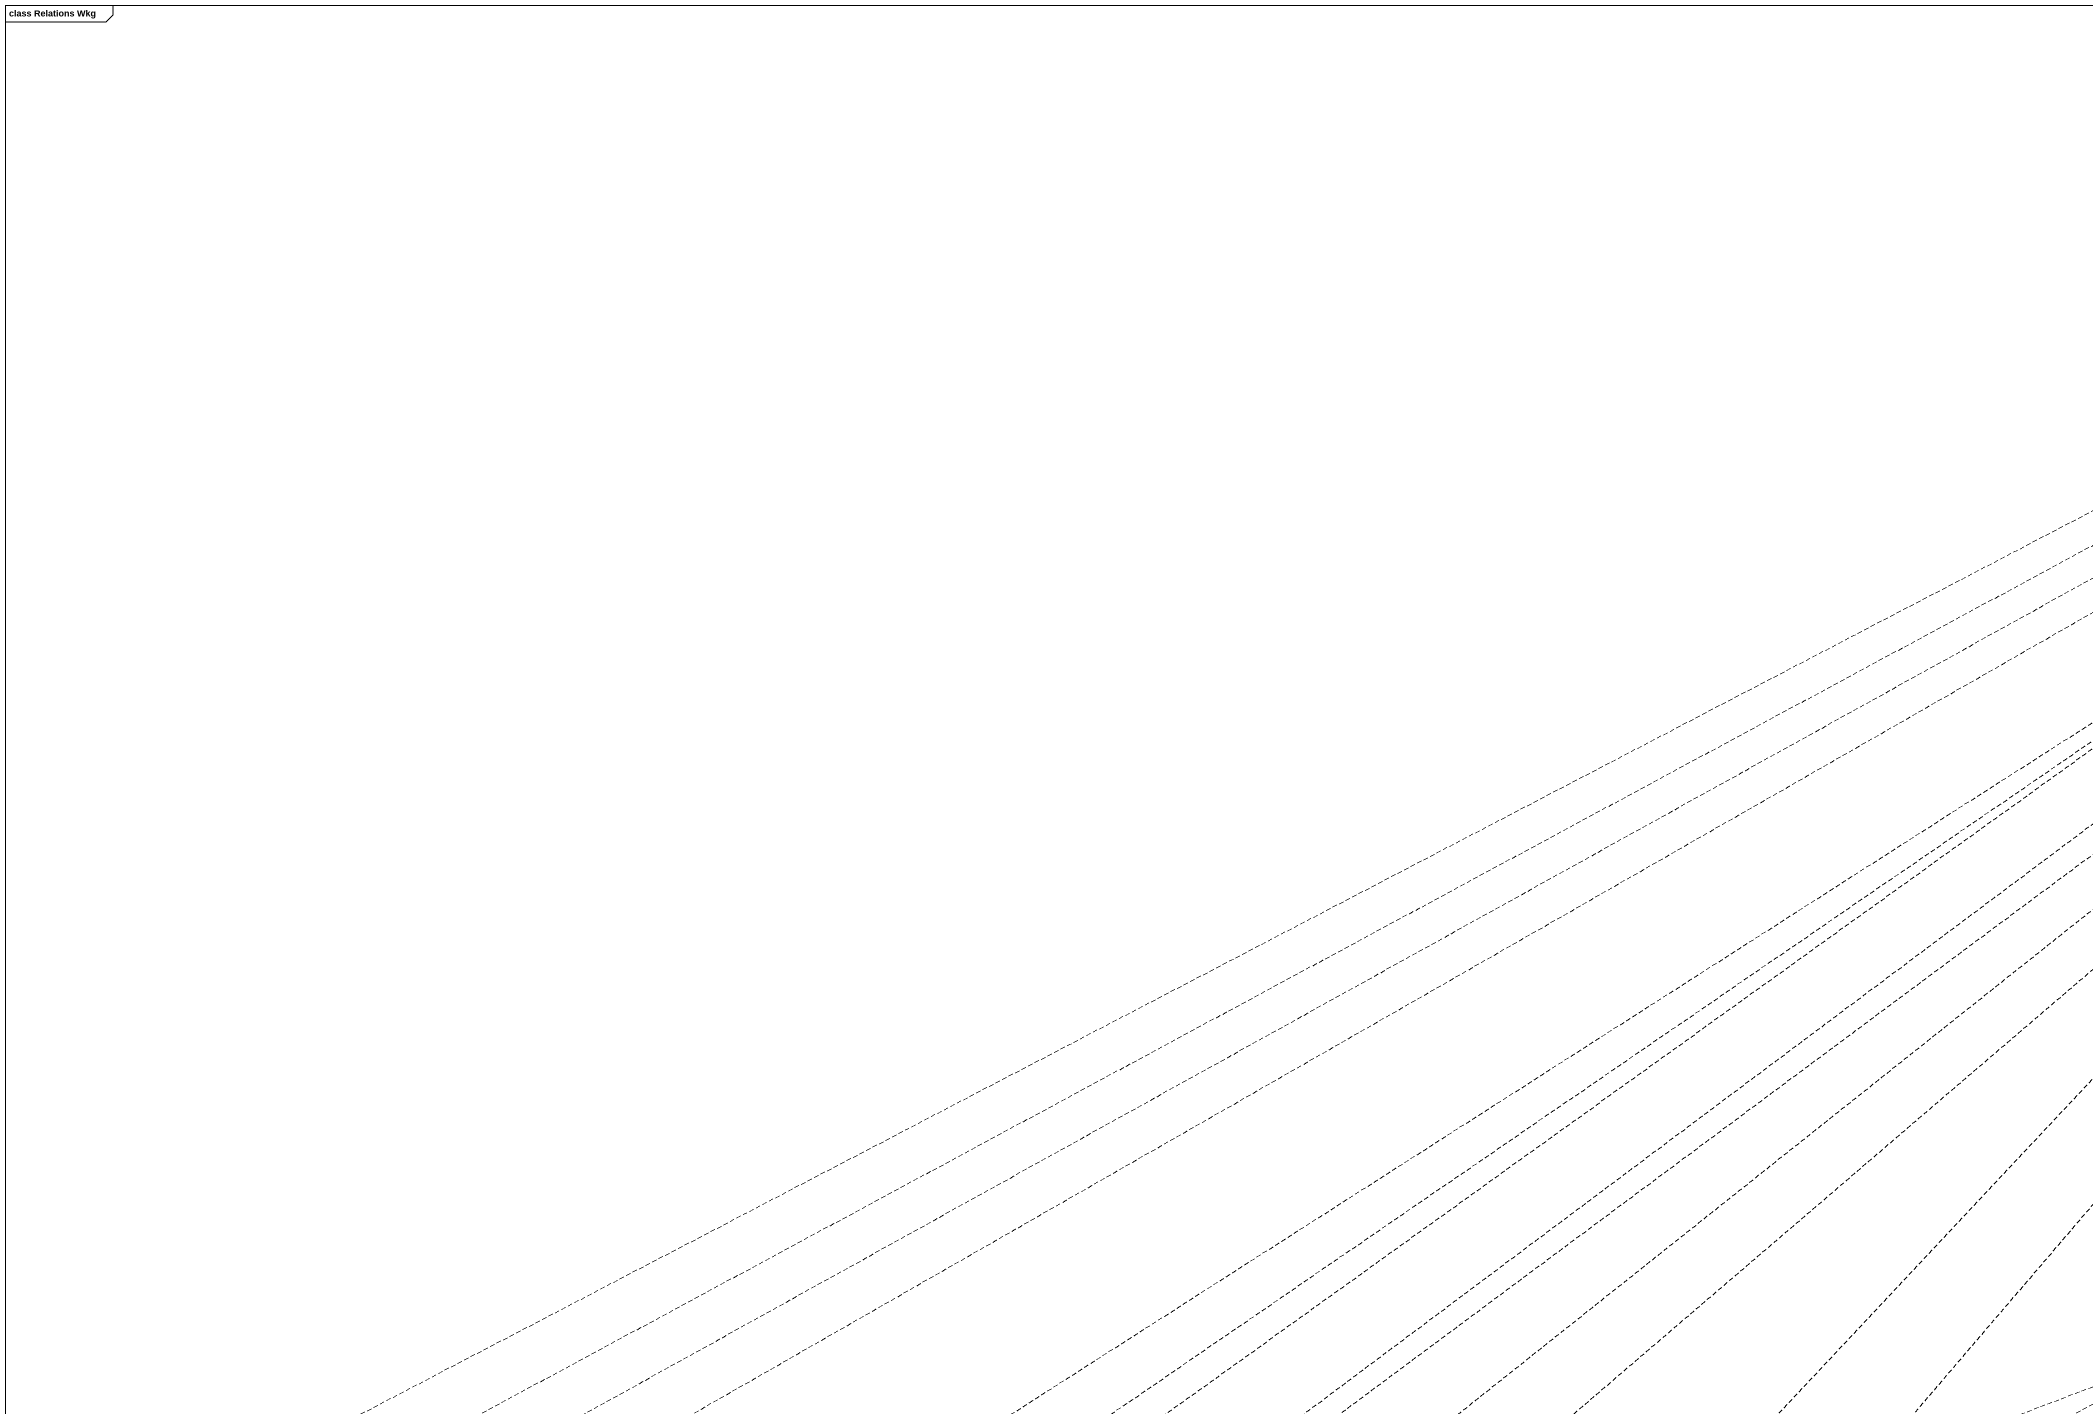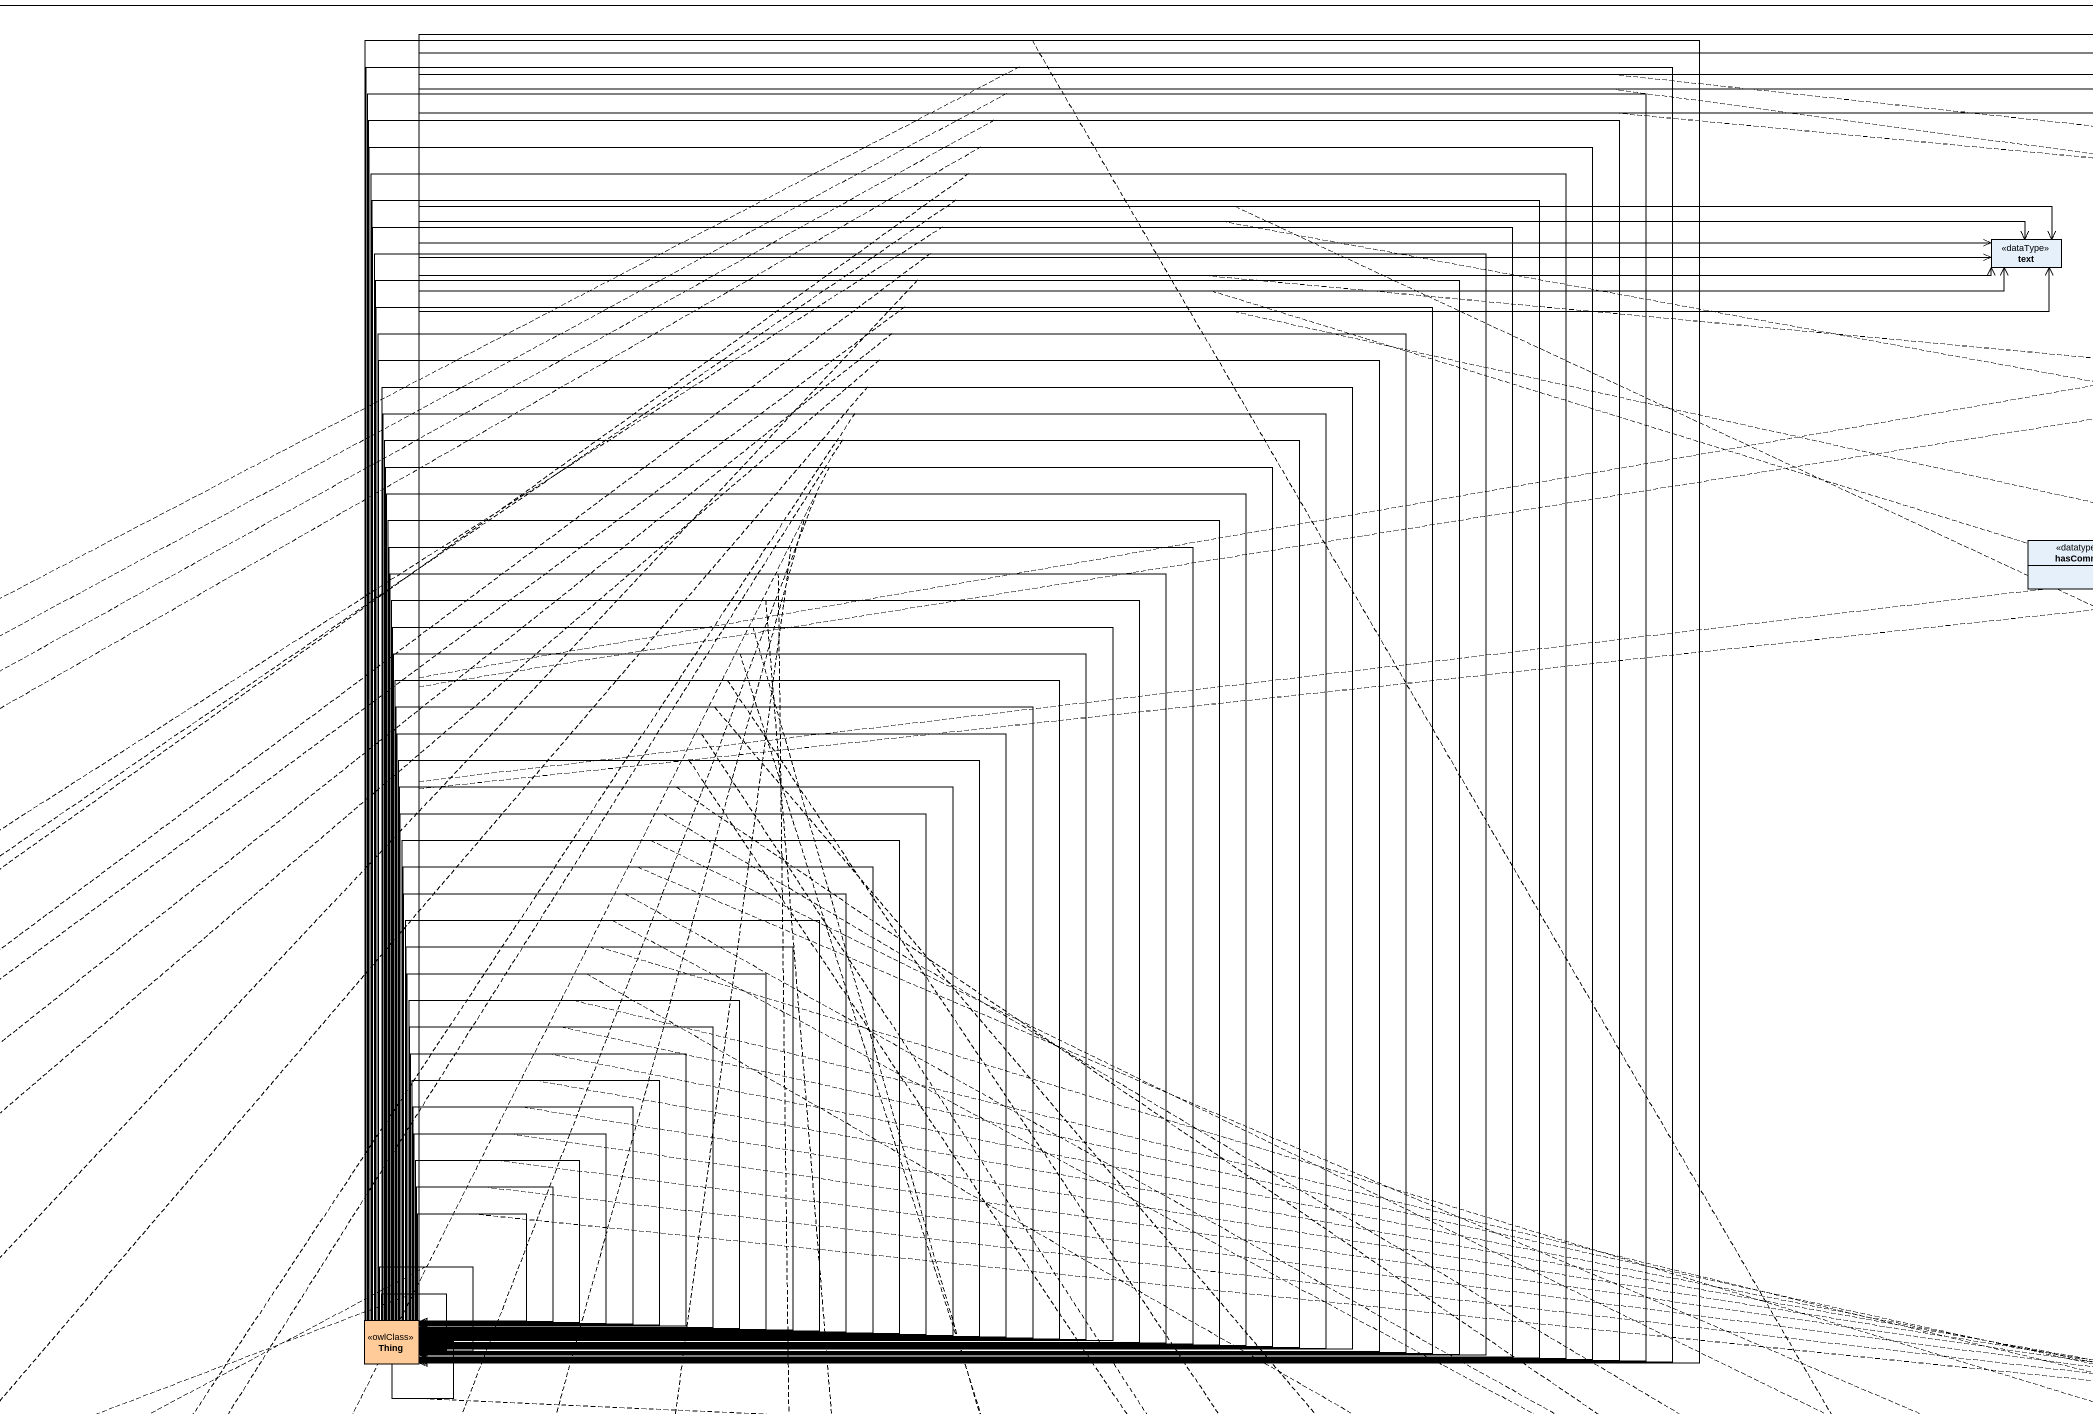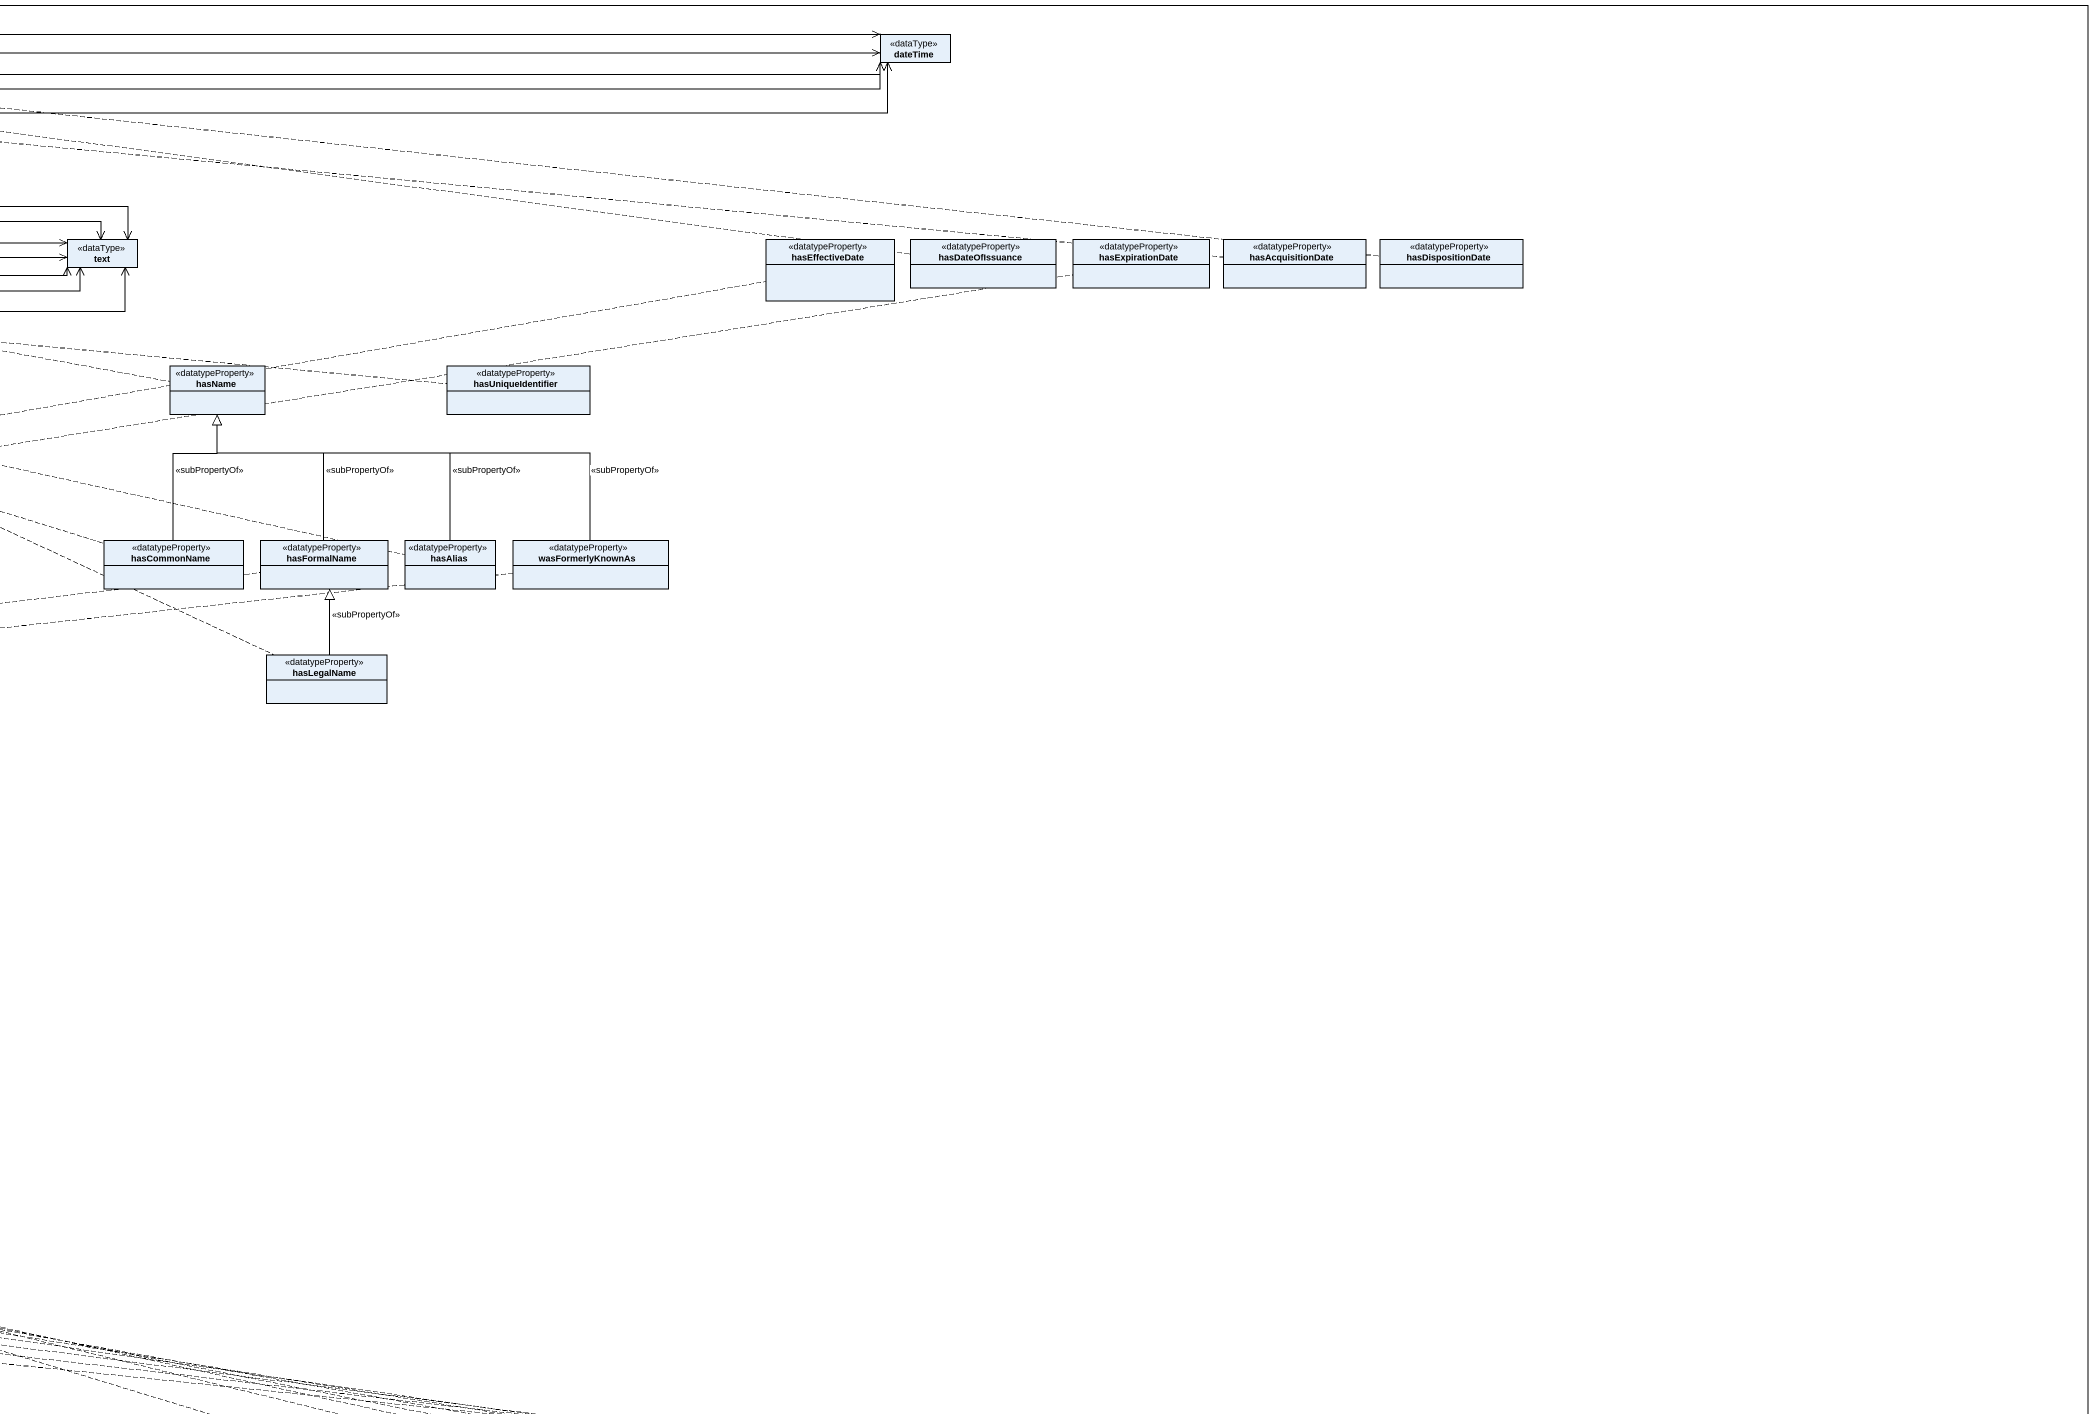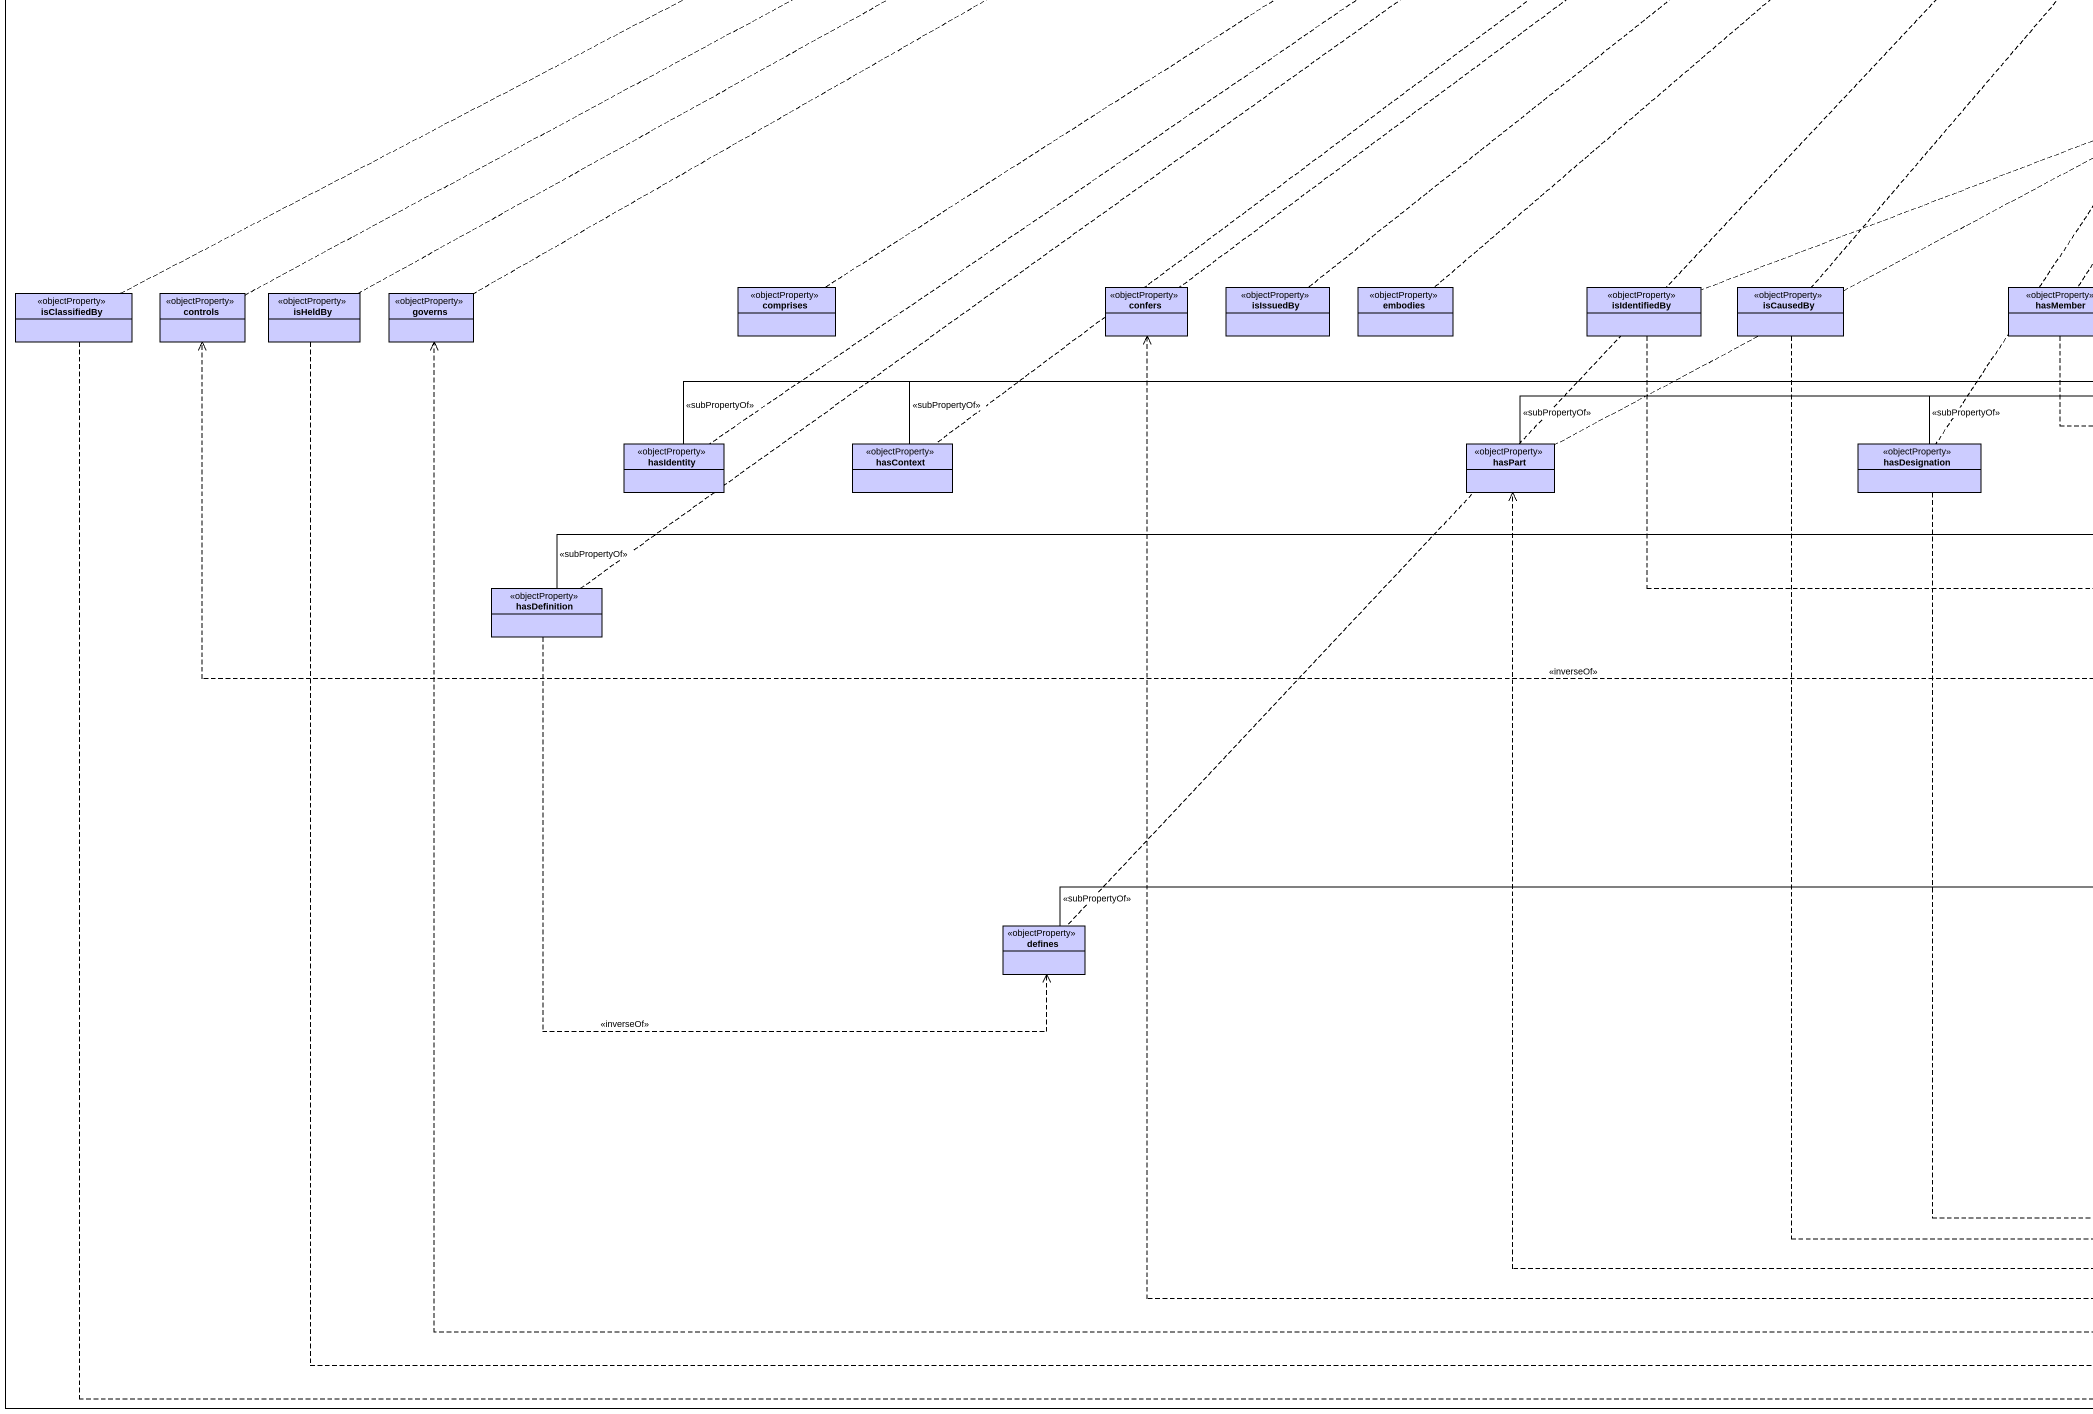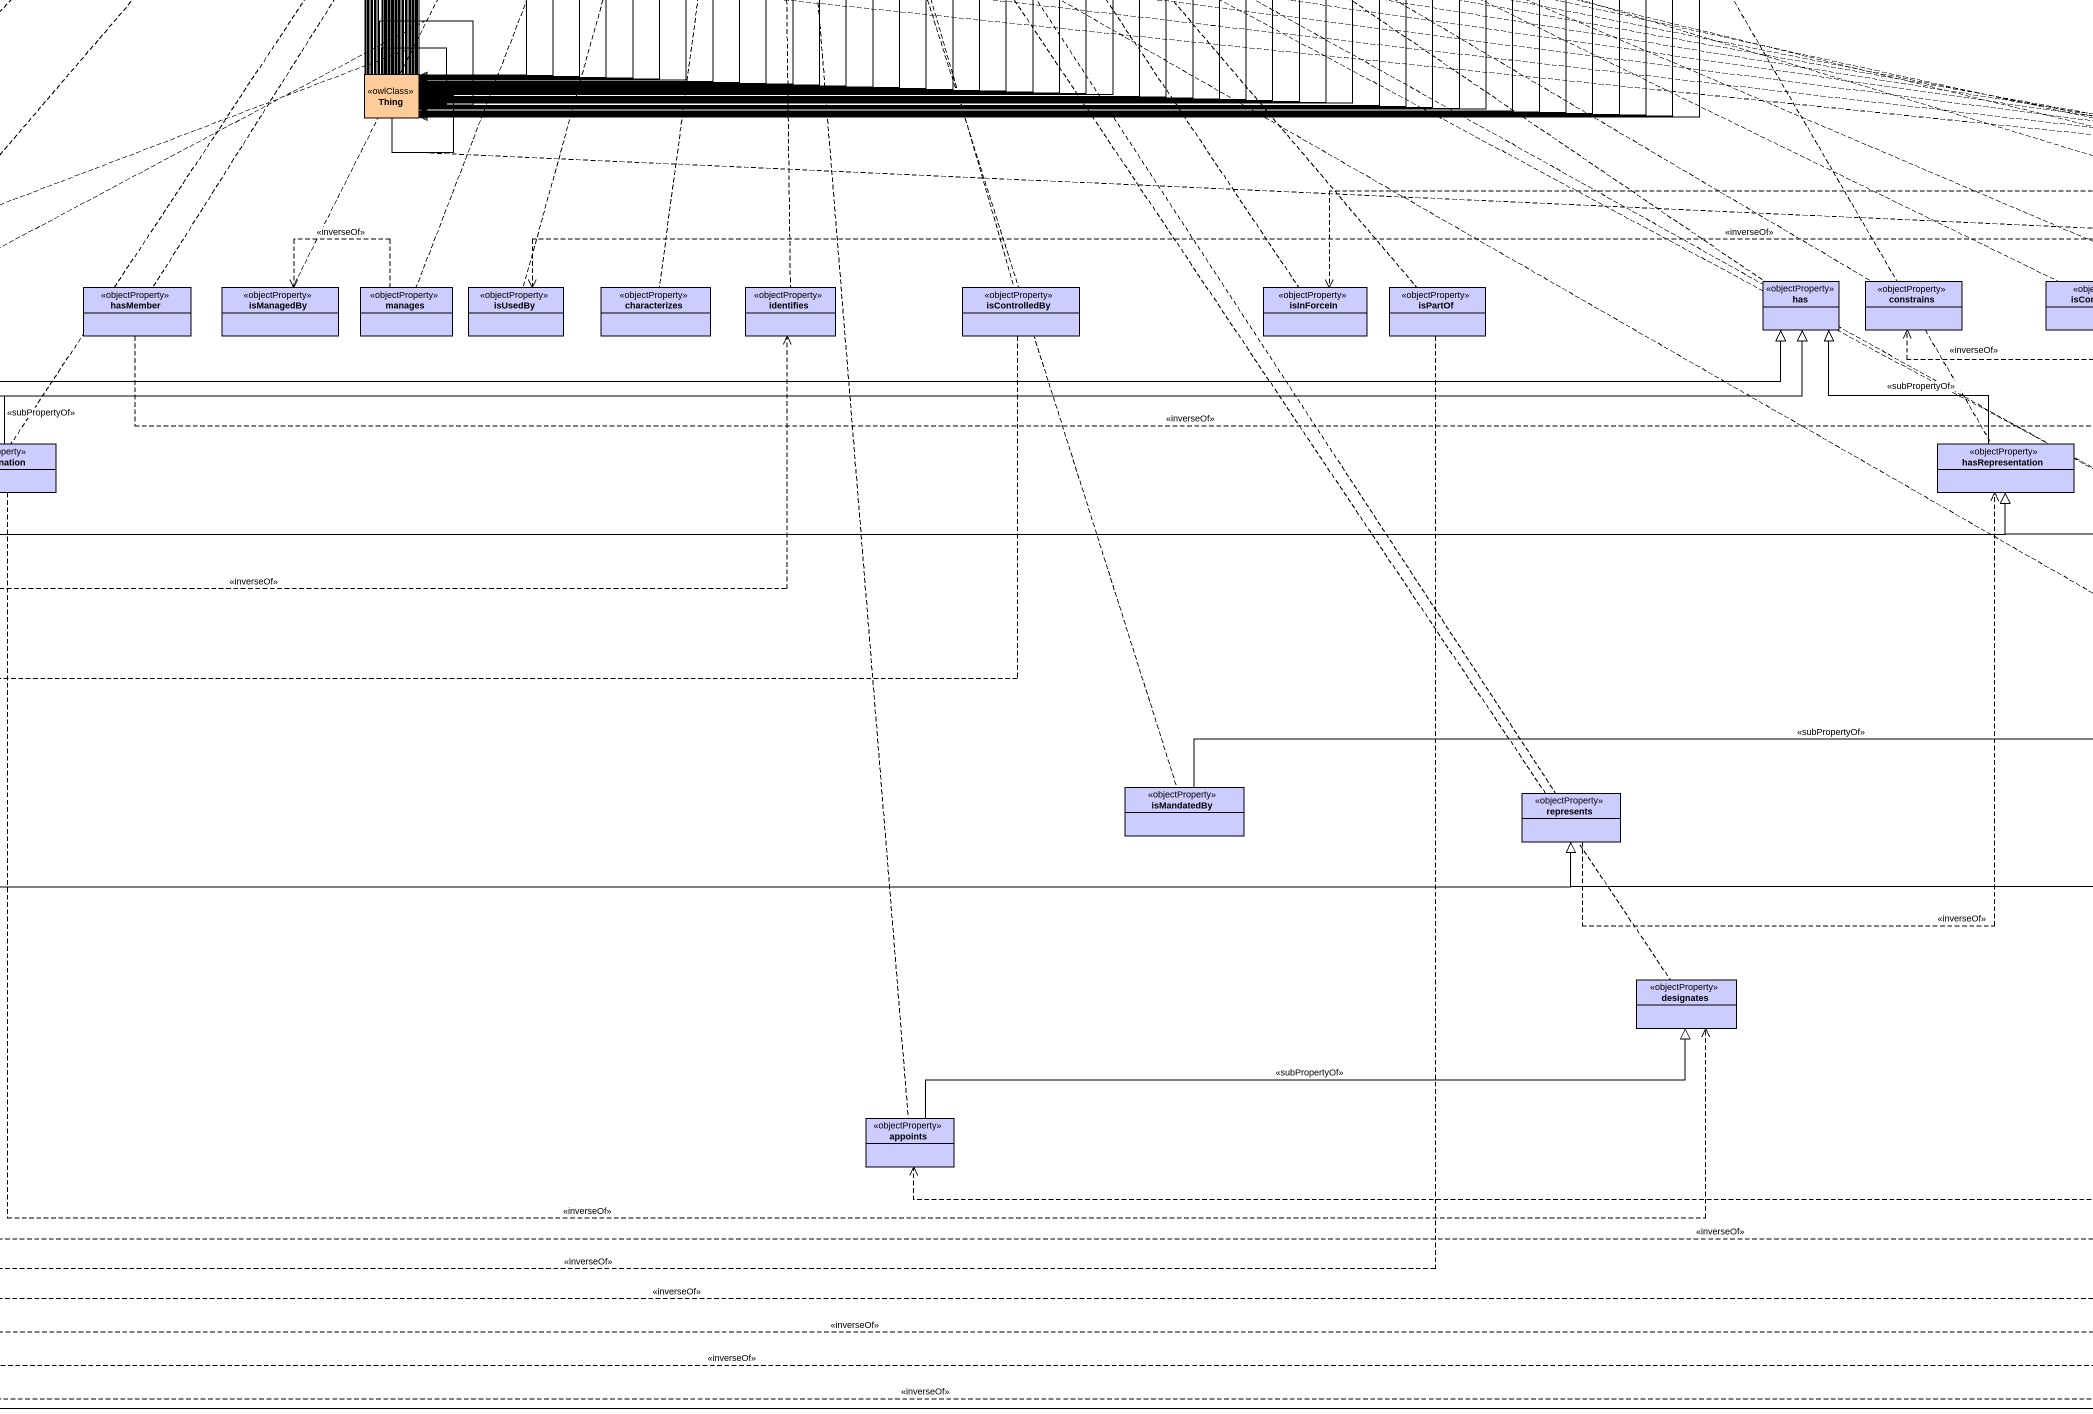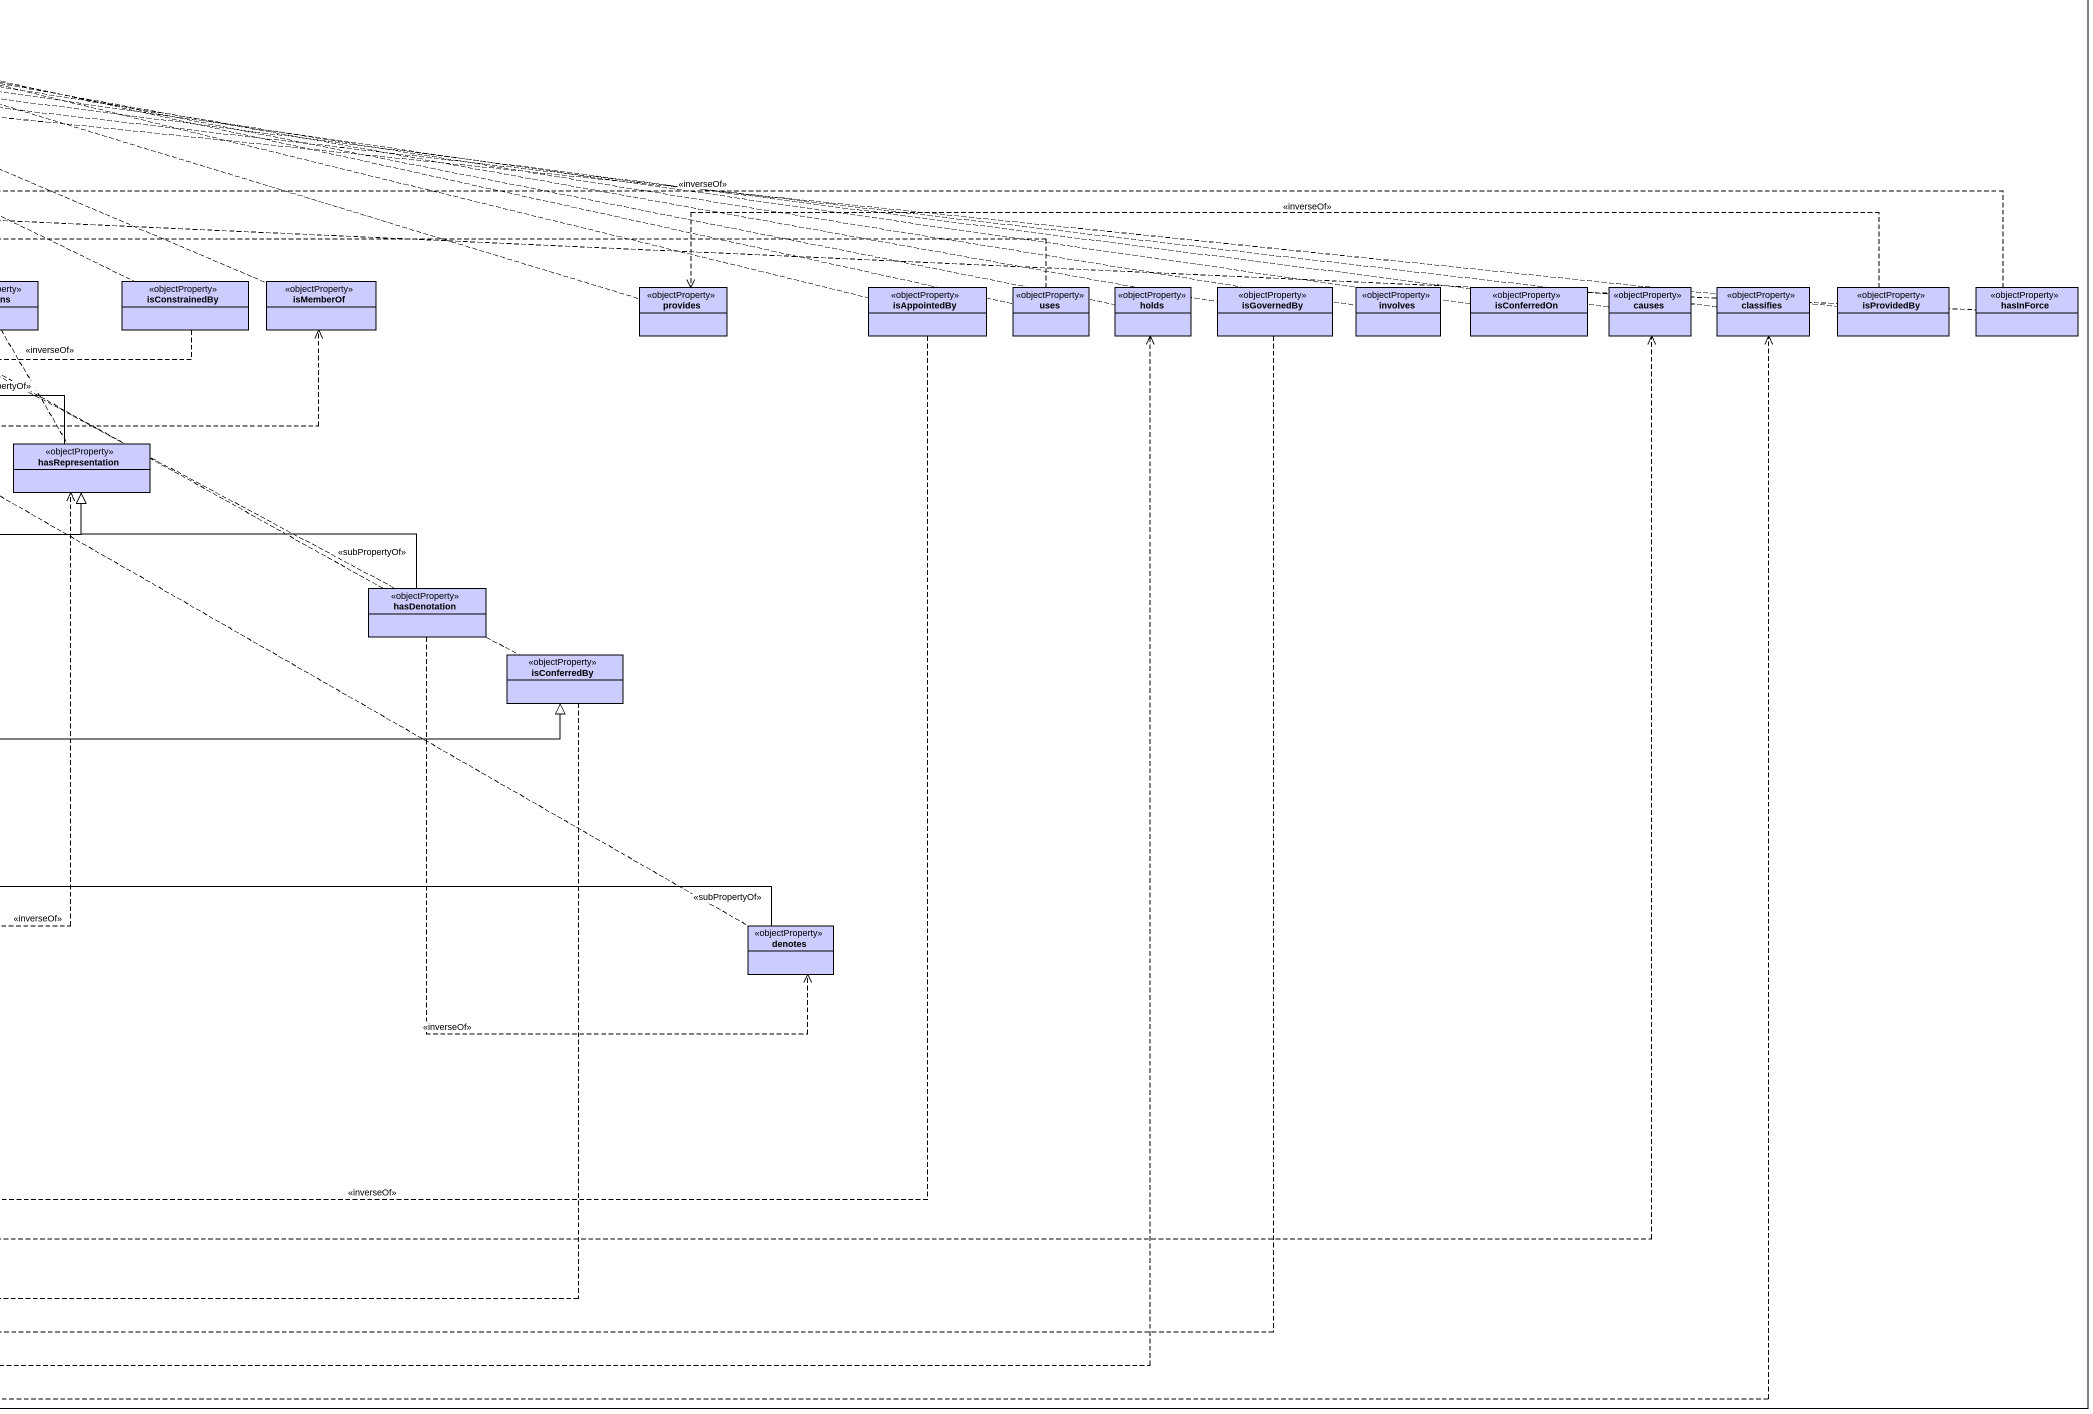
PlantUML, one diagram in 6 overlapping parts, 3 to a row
@startuml
mainframe class Relations Wkg
hide circle
hide empty members
class dateTime <<dataType>>
class text <<dataType>>
class hasEffectiveDate <<datatypeProperty>>
class hasDateOfIssuance <<datatypeProperty>>
class hasExpirationDate <<datatypeProperty>>
class hasAcquisitionDate <<datatypeProperty>>
class hasDispositionDate <<datatypeProperty>>
class hasName <<datatypeProperty>>
class hasUniqueIdentifier <<datatypeProperty>>
class hasCommonName <<datatypeProperty>>
class hasFormalName <<datatypeProperty>>
class hasAlias <<datatypeProperty>>
class wasFormerlyKnownAs <<datatypeProperty>>
class hasLegalName <<datatypeProperty>>
class Thing <<owlClass>> #FFCC99
class isClassifiedBy <<objectProperty>> #CCCCFF
class controls <<objectProperty>> #CCCCFF
class isHeldBy <<objectProperty>> #CCCCFF
class governs <<objectProperty>> #CCCCFF
class comprises <<objectProperty>> #CCCCFF
class confers <<objectProperty>> #CCCCFF
class isIssuedBy <<objectProperty>> #CCCCFF
class embodies <<objectProperty>> #CCCCFF
class isIdentifiedBy <<objectProperty>> #CCCCFF
class isCausedBy <<objectProperty>> #CCCCFF
class hasMember <<objectProperty>> #CCCCFF
class isManagedBy <<objectProperty>> #CCCCFF
class manages <<objectProperty>> #CCCCFF
class isUsedBy <<objectProperty>> #CCCCFF
class characterizes <<objectProperty>> #CCCCFF
class identifies <<objectProperty>> #CCCCFF
class isControlledBy <<objectProperty>> #CCCCFF
class isInForceIn <<objectProperty>> #CCCCFF
class isPartOf <<objectProperty>> #CCCCFF
class has <<objectProperty>> #CCCCFF
class constrains <<objectProperty>> #CCCCFF
class isConstrainedBy <<objectProperty>> #CCCCFF
class isMemberOf <<objectProperty>> #CCCCFF
class provides <<objectProperty>> #CCCCFF
class isAppointedBy <<objectProperty>> #CCCCFF
class uses <<objectProperty>> #CCCCFF
class holds <<objectProperty>> #CCCCFF
class isGovernedBy <<objectProperty>> #CCCCFF
class involves <<objectProperty>> #CCCCFF
class isConferredOn <<objectProperty>> #CCCCFF
class causes <<objectProperty>> #CCCCFF
class classifies <<objectProperty>> #CCCCFF
class isProvidedBy <<objectProperty>> #CCCCFF
class hasInForce <<objectProperty>> #CCCCFF
class hasIdentity <<objectProperty>> #CCCCFF
class hasContext <<objectProperty>> #CCCCFF
class hasPart <<objectProperty>> #CCCCFF
class hasDesignation <<objectProperty>> #CCCCFF
class hasRepresentation <<objectProperty>> #CCCCFF
class hasDefinition <<objectProperty>> #CCCCFF
class hasDenotation <<objectProperty>> #CCCCFF
class isConferredBy <<objectProperty>> #CCCCFF
class isMandatedBy <<objectProperty>> #CCCCFF
class represents <<objectProperty>> #CCCCFF
class defines <<objectProperty>> #CCCCFF
class denotes <<objectProperty>> #CCCCFF
class designates <<objectProperty>> #CCCCFF
class appoints <<objectProperty>> #CCCCFF
hasCommonName -up-|> hasName : <<subPropertyOf>>
hasFormalName -up-|> hasName : <<subPropertyOf>>
hasAlias -up-|> hasName : <<subPropertyOf>>
wasFormerlyKnownAs -left-|> hasName : <<subPropertyOf>>
hasLegalName -up-|> hasFormalName : <<subPropertyOf>>
Thing -right-> dateTime
(Thing, dateTime) .. hasEffectiveDate
Thing -right-> dateTime
(Thing, dateTime) .. hasExpirationDate
Thing -right-> dateTime
(Thing, dateTime) .. hasDispositionDate
Thing -right-> dateTime
(Thing, dateTime) .. hasAcquisitionDate
Thing -right-> dateTime
(Thing, dateTime) .. hasDateOfIssuance
Thing -up-> text
(Thing, text) .. hasAlias
Thing -up-> text
(Thing, text) .. hasCommonName
Thing -up-> text
(Thing, text) .. hasUniqueIdentifier
Thing -up-> text
(Thing, text) .. wasFormerlyKnownAs
Thing -up-> text
(Thing, text) .. hasFormalName
Thing -up-> text
(Thing, text) .. hasName
Thing -up-> text
(Thing, text) .. hasLegalName
Thing --> Thing
(Thing, Thing) .. hasRepresentation
Thing --> Thing
(Thing, Thing) .. isClassifiedBy
Thing --> Thing
(Thing, Thing) .. controls
Thing --> Thing
(Thing, Thing) .. isHeldBy
Thing --> Thing
(Thing, Thing) .. governs
Thing --> Thing
(Thing, Thing) .. hasDefinition
Thing --> Thing
(Thing, Thing) .. hasIdentity
Thing --> Thing
(Thing, Thing) .. comprises
Thing --> Thing
(Thing, Thing) .. hasContext
Thing --> Thing
(Thing, Thing) .. defines
Thing --> Thing
(Thing, Thing) .. confers
Thing --> Thing
(Thing, Thing) .. isIssuedBy
Thing --> Thing
(Thing, Thing) .. embodies
Thing --> Thing
(Thing, Thing) .. hasPart
Thing --> Thing
(Thing, Thing) .. isIdentifiedBy
Thing --> Thing
(Thing, Thing) .. isCausedBy
Thing --> Thing
(Thing, Thing) .. hasDesignation
Thing --> Thing
(Thing, Thing) .. hasMember
Thing --> Thing
(Thing, Thing) .. isManagedBy
Thing --> Thing
(Thing, Thing) .. manages
Thing --> Thing
(Thing, Thing) .. isUsedBy
Thing --> Thing
(Thing, Thing) .. characterizes
Thing --> Thing
(Thing, Thing) .. identifies
Thing --> Thing
(Thing, Thing) .. appoints
Thing --> Thing
(Thing, Thing) .. isControlledBy
Thing --> Thing
(Thing, Thing) .. isMandatedBy
Thing --> Thing
(Thing, Thing) .. isInForceIn
Thing --> Thing
(Thing, Thing) .. isPartOf
Thing --> Thing
(Thing, Thing) .. represents
Thing --> Thing
(Thing, Thing) .. designates
Thing --> Thing
(Thing, Thing) .. has
Thing --> Thing
(Thing, Thing) .. constrains
Thing --> Thing
(Thing, Thing) .. isConstrainedBy
Thing --> Thing
(Thing, Thing) .. isMemberOf
Thing --> Thing
(Thing, Thing) .. hasDenotation
Thing --> Thing
(Thing, Thing) .. isConferredBy
Thing --> Thing
(Thing, Thing) .. provides
Thing --> Thing
(Thing, Thing) .. denotes
Thing --> Thing
(Thing, Thing) .. isAppointedBy
Thing --> Thing
(Thing, Thing) .. uses
Thing --> Thing
(Thing, Thing) .. holds
Thing --> Thing
(Thing, Thing) .. isGovernedBy
Thing --> Thing
(Thing, Thing) .. involves
Thing --> Thing
(Thing, Thing) .. isConferredOn
Thing --> Thing
(Thing, Thing) .. causes
Thing --> Thing
(Thing, Thing) .. classifies
Thing --> Thing
(Thing, Thing) .. isProvidedBy
Thing --> Thing
(Thing, Thing) .. hasInForce
isClassifiedBy .right.> classifies : <<inverseOf>>
isHeldBy .right.> holds : <<inverseOf>>
isIdentifiedBy .right.> identifies : <<inverseOf>>
isCausedBy .right.> causes : <<inverseOf>>
hasMember .right.> isMemberOf : <<inverseOf>>
manages .left.> isManagedBy : <<inverseOf>>
isControlledBy .left.> controls : <<inverseOf>>
isPartOf .left.> hasPart : <<inverseOf>>
isConstrainedBy .left.> constrains : <<inverseOf>>
isAppointedBy .left.> appoints : <<inverseOf>>
uses .left.> isUsedBy : <<inverseOf>>
isGovernedBy .left.> governs : <<inverseOf>>
isProvidedBy .left.> provides : <<inverseOf>>
hasInForce .left.> isInForceIn : <<inverseOf>>
hasIdentity -right-|> has : <<subPropertyOf>>
hasContext -right-|> has : <<subPropertyOf>>
hasPart -right-|> has : <<subPropertyOf>>
hasDesignation -right-|> has : <<subPropertyOf>>
hasDesignation .right.> designates : <<inverseOf>>
hasRepresentation -up-|> has : <<subPropertyOf>>
hasDefinition -right-|> hasRepresentation : <<subPropertyOf>>
hasDefinition ..> defines : <<inverseOf>>
hasDenotation -left-|> hasRepresentation : <<subPropertyOf>>
hasDenotation ..> denotes : <<inverseOf>>
isConferredBy .left.> confers : <<inverseOf>>
isMandatedBy -right-|> isConferredBy : <<subPropertyOf>>
represents .up.> hasRepresentation : <<inverseOf>>
defines -right-|> represents : <<subPropertyOf>>
denotes -left-|> represents : <<subPropertyOf>>
appoints -right-|> designates : <<subPropertyOf>>
@enduml
